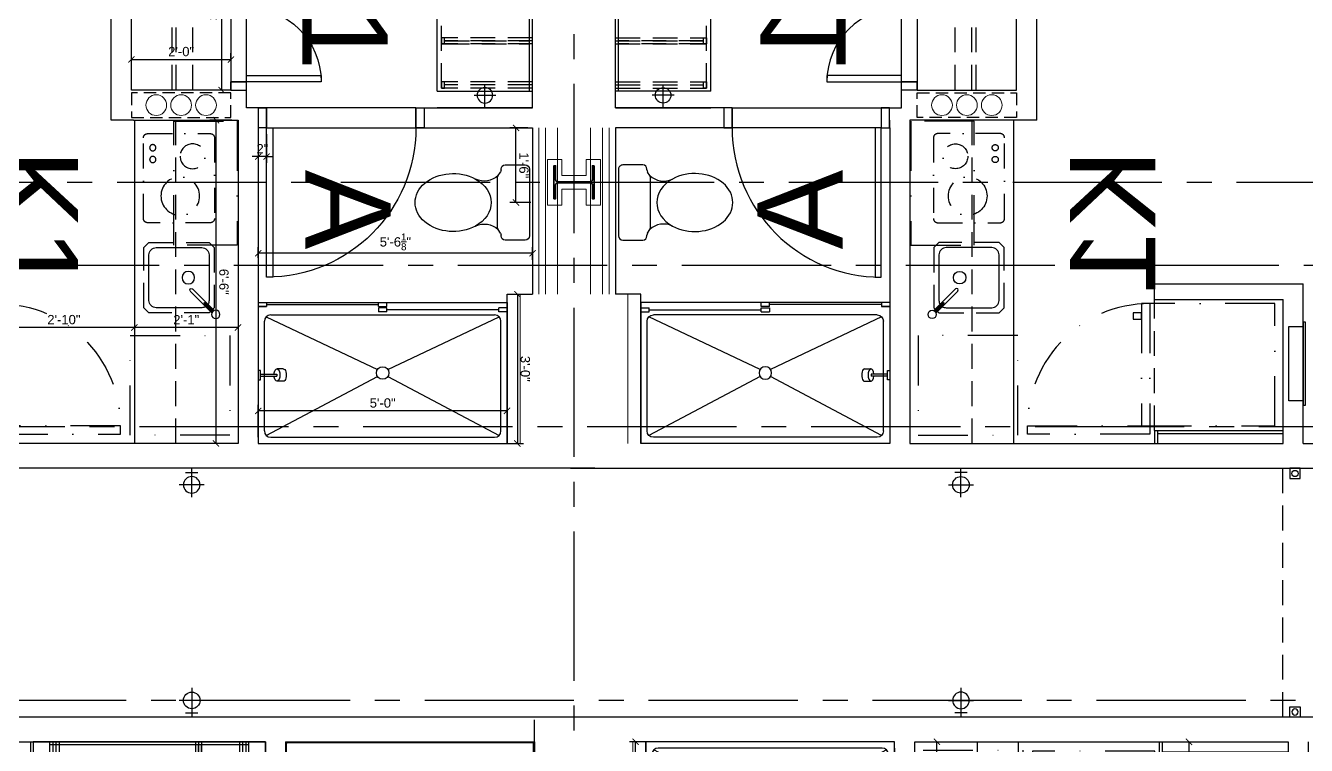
# Model space of a CAD drawing. Header units: inches. Extents: x 12000 to 16048, y 0 to 3185.
# Drawn here: x 12987.8 to 13296.6, y 1106.4 to 1280.1 of the extents above; entities that cross this region are included whole.
import ezdxf

# ---------------------------------------------------------------- set-up
doc = ezdxf.new("R2010")
doc.units = ezdxf.units.IN
doc.header["$LTSCALE"] = 48
doc.header["$MEASUREMENT"] = 0
for name, pattern in [('CENTER2', [1.125, 0.75, -0.125, 0.125, -0.125]), ('DASHDOT2', [0.5, 0.25, -0.125, 0, -0.125]), ('HIDDEN', [0.375, 0.25, -0.125]), ('HIDDEN2', [0.1875, 0.125, -0.0625]), ('PHANTOM2', [1.25, 0.625, -0.125, 0.125, -0.125, 0.125, -0.125])]:
    doc.linetypes.add(name, pattern=pattern)
for name, color, linetype in [('_0_Objects', 8, 'Continuous'), ('A-Door', 8, 'Continuous'), ('A-Door-Head', 8, 'Continuous'), ('A-Eqpm', 8, 'Continuous'), ('A-Eqpm-NIC', 8, 'DASHDOT2'), ('A-Flor-ADA', 8, 'PHANTOM2'), ('A-Flor-Case', 8, 'Continuous'), ('A-Flor-Case-Hidden', 8, 'HIDDEN2'), ('A-Flor-Outline', 8, 'Continuous'), ('A-Flor-Ovhd', 8, 'HIDDEN2'), ('A-Flor-Pfix', 8, 'Continuous'), ('A-Flor-Soffit', 8, 'HIDDEN2'), ('A-Flor-Spcl', 8, 'Continuous'), ('A-Flor-Wall Mtd Fixture', 8, 'Continuous'), ('A-Grid(3-32)', 8, 'CENTER2'), ('A-HVAC', 8, 'HIDDEN2'), ('A-Wall-Full', 8, 'Continuous')]:
    doc.layers.add(name, color=color, linetype=linetype)
for name, color, linetype, lineweight in [('A-Detl-Hatch', 8, 'Continuous', 18), ('S-Detl-Hatch', 8, 'Continuous', 18), ('S-Detl-Wide', 8, 'Continuous', 35)]:
    doc.layers.add(name, color=color, linetype=linetype, lineweight=lineweight)
doc.layers.add('G-Anno-Nplt', color=8, linetype='Continuous', lineweight=18, plot=False)
doc.layers.add('G-Anno-View', color=8, linetype='Continuous', lineweight=18, plot=False)
doc.styles.add('G1DIM', font='arial.ttf')
doc.dimstyles.new('Aec-Arch-I-96', dxfattribs={"dimscale": 96, "dimtxt": 0.09375, "dimasz": 0.0625, "dimexe": 0.0625, "dimexo": 0.0625, "dimgap": 0.03125, "dimtad": 1, "dimdec": 3, "dimzin": 3, "dimdsep": 46, "dimlunit": 4, "dimtxsty": 'G1DIM', "dimblk": 'ARCHTICK', "dimcen": 0.09375, "dimclrd": 256, "dimclre": 256, "dimclrt": 256, "dimazin": 2, "dimtfac": 0.75, "dimtdec": 3, "dimtix": 1, "dimtmove": 2, "dimatfit": 2, "dimldrblk": 'OPEN90', "dimfxl": 0.0625, "dimtolj": 1, "dimtzin": 0, "dimarcsym": 0})

# ---------------------------------------------------------------- blocks, each defined once
blk = doc.blocks.new('*U9')
at = {"layer": 'A-Detl-Hatch'}
h = blk.add_hatch(dxfattribs=at)
h.set_pattern_fill('ANSI32', color=256, scale=6, style=0)
h.set_pattern_definition([(45, (0, -4.865), (-1.591, 1.591), []), (45, (1.0607, -4.865), (-1.591, 1.591), [])])
edge = h.paths.add_edge_path()
edge.add_line((3.98, -9.73), (3.98, -9.295))
edge.add_line((3.98, -9.295), (0.645, -9.295))
edge.add_arc((0.645, -8.795), 0.5, 180, 270, ccw=False)
edge.add_line((0.145, -8.795), (0.145, -0.935))
edge.add_arc((0.645, -0.935), 0.5, 90, 180, ccw=False)
edge.add_line((0.645, -0.435), (3.98, -0.435))
edge.add_line((3.98, -0.435), (3.98, 0))
edge.add_line((3.98, 0), (-3.98, 0))
edge.add_line((-3.98, 0), (-3.98, -0.435))
edge.add_line((-3.98, -0.435), (-0.645, -0.435))
edge.add_arc((-0.645, -0.935), 0.5, 0, 90, ccw=False)
edge.add_line((-0.145, -0.935), (-0.145, -8.795))
edge.add_arc((-0.645, -8.795), 0.5, -90, 0, ccw=False)
edge.add_line((-0.645, -9.295), (-3.98, -9.295))
edge.add_line((-3.98, -9.295), (-3.98, -9.73))
edge.add_line((-3.98, -9.73), (3.98, -9.73))
at = {"linetype": 'ByBlock'}
blk.add_lwpolyline([(3.98, -9.73), (3.98, -9.295), (0.645, -9.295, -0.4142136), (0.145, -8.795), (0.145, -0.935, -0.4142136), (0.645, -0.435), (3.98, -0.435), (3.98, 0), (-3.98, 0), (-3.98, -0.435), (-0.645, -0.435, -0.4142136), (-0.145, -0.935), (-0.145, -8.795, -0.4142136), (-0.645, -9.295), (-3.98, -9.295), (-3.98, -9.73)], format="xyb", close=True, dxfattribs=at)
blk = doc.blocks.new('W10X33')
at = {"layer": 'S-Detl-Hatch'}
blk.add_lwpolyline([(13773.28, -7309.78), (13773.28, -7306.34), (13769.45, -7306.34), (13769.45, -7300.48), (13773.28, -7300.48), (13773.28, -7297.05), (13762.32, -7297.05), (13762.32, -7300.48), (13766.16, -7300.48), (13766.16, -7306.34), (13762.32, -7306.34), (13762.32, -7309.78)], close=True, dxfattribs=at)
at = {"layer": 'S-Detl-Wide'}
blk.add_blockref('*U9', (13767.8, -7298.55), dxfattribs=at)
blk = doc.blocks.new('2ND FLOOR - STRUCTURAL GRID')
at = {"layer": 'A-Grid(3-32)'}
for p, q in [((9104.5, -7426.01), (9104.5, -9409.77)), ((8130.3, -8799.75), (11886.7, -8799.75)), ((8104.5, -8819.75), (11912.5, -8819.75)), ((11897.69, -8858.75), (8119.31, -8858.75)), ((11912.5, -8924.75), (8104.5, -8924.75))]:
    blk.add_line(p, q, dxfattribs=at)
at = {"rotation": 90}
blk.add_blockref('W10X33', (1801.09, -22567.55), dxfattribs=at)
blk = doc.blocks.new('shower head')
for p, q in [((0.5, 0.25), (4.48, 0.25)), ((6.04, 1.5), (4.5, 1.5)), ((0.5, -0.25), (4.48, -0.25)), ((6.02, -1.5), (4.49, -1.5))]:
    blk.add_line(p, q)
blk.add_lwpolyline([(0, -1.12), (0.5, -1.12), (0.5, 1.12), (0, 1.12)], close=True)
at = {"extrusion": (0, 0, -1)}
for centre, start_param, end_param in [((4.5, 0), 4.878708, 10.826996), ((6.02, 0), 6.265998, 9.430839)]:
    blk.add_ellipse(centre, major_axis=(0, 1.5), ratio=0.483735, start_param=start_param, end_param=end_param, dxfattribs=at)
blk.add_open_spline([(4.48, 0.25), (4.49, 0.2), (4.49, 0.16), (4.49, 0.11), (4.5, 0.04), (4.5, -0.04), (4.49, -0.11), (4.49, -0.16), (4.49, -0.21), (4.48, -0.25)], degree=3, knots=[7.6339989, 7.6339989, 7.6339989, 7.6339989, 7.7552894, 7.7552894, 7.7552894, 7.9540134, 7.9540134, 7.9540134, 8.074038, 8.074038, 8.074038, 8.074038])
blk = doc.blocks.new('shower curtain rod')
for p, q in [((-59.75, 0), (-60, 0)), ((-59.75, -2.5), (-59.75, 0)), ((-0.25, 0), (0, 0)), ((-0.25, -2.5), (-0.25, 0)), ((-59.75, -2.5), (-60, -2.5)), ((-59.75, -0.75), (-58.86, -0.75)), ((-59.75, -1.75), (-59, -1.75)), ((-0.25, -0.75), (-1.14, -0.75)), ((-0.25, -1.75), (-1, -1.75)), ((-0.25, -2.5), (0, -2.5))]:
    blk.add_line(p, q)
for centre, radius, start, end in [((-30, 101.37), 107.12, 254.2934, 285.7066), ((-30, 101.34), 106.09, 254.2167, 285.7833)]:
    blk.add_arc(centre, radius, start, end)
blk = doc.blocks.new('ADA Tub')
for p, q in [((0.12, -32.25), (0.12, -0.31)), ((59.44, -0.12), (0.31, -0.12)), ((59.63, -32.25), (59.63, -0.31)), ((2.25, -16.5), (2.25, -20)), ((-0.07, -33.87), (59.81, -33.87)), ((0.19, -33.86), (0.19, -32.36)), ((59.56, -33.86), (59.56, -32.36))]:
    blk.add_line(p, q)
blk.add_circle((7.62, -18.25), 1.09)
for centre, radius, start, end in [((0.31, -0.31), 0.188, 90, 180), ((59.44, -0.31), 0.188, 0, 90), ((14.37, -18.25), 12.25, 90, 171.7868), ((30, -982.48), 976.6, 89.08325, 90.91675), ((45.62, -18.25), 12.25, 270, 90), ((14.5, -18.25), 10.59, 90, 180), ((29.77, -940.73), 933.2, 89.06218, 90.93782), ((45.05, -12.16), 4.5, 8.0478, 90), ((1.97, -18.25), 48, 351.9522, 8.0478), ((14.5, -18.25), 10.59, 180, 270), ((14.37, -18.25), 12.25, 188.2132, 270), ((45.05, -24.34), 4.5, 270, 351.9522), ((30, 945.98), 976.6, 269.08325, 270.91675), ((29.77, 904.23), 933.2, 269.06218, 270.93782), ((0.25, -32.25), 0.13, 180, 241.143), ((0.25, -33.69), 0.13, 246.6399, 270), ((29.87, 1136.13), 1170.38, 268.54955, 271.45045), ((59.5, -32.25), 0.13, 298.857, 0), ((59.81, -33.81), 0.06, 270, 0)]:
    blk.add_arc(centre, radius, start, end)
at = {"layer": 'A-Flor-Pfix'}
blk.add_blockref('shower head', (-0.13, -18.25), dxfattribs=at)
at = {"layer": 'A-Flor-Spcl'}
blk.add_blockref('shower curtain rod', (59.87, -28.62), dxfattribs=at)
blk = doc.blocks.new('Toiliet American Std Cadet Pro')
for p, q in [((0, 8.06), (0, -8.06)), ((5.84, 9.06), (1, 9.06)), ((6.84, 7.9), (6.84, 8.06)), ((7.53, 6.52), (7, 7.36)), ((7.69, -5.98), (7.69, 5.98)), ((1, -9.06), (5.84, -9.06)), ((6.84, -8.06), (6.84, -7.9)), ((7, -7.36), (7.53, -6.52))]:
    blk.add_line(p, q)
for centre, radius, start, end in [((1, 8.06), 1, 90, 180), ((5.84, 8.06), 1, 0, 90), ((7.84, 7.9), 1, 180, 212.4157), ((6.69, 5.98), 1, 0, 32.4157), ((10.89, 10.1), 4.91, 226.8784, 295.5831), ((10.89, -10.1), 4.91, 64.417, 133.1217), ((6.69, -5.98), 1, 327.5844, 0), ((1, -8.06), 1, 180, 270), ((5.84, -8.06), 1, 270, 0), ((7.84, -7.9), 1, 147.5844, 180)]:
    blk.add_arc(centre, radius, start, end)
for start_param, end_param in [(4.086017, 8.480354), (2.197169, 4.086017)]:
    blk.add_ellipse((18.39, 0), major_axis=(9.17, 0), ratio=0.762999, start_param=start_param, end_param=end_param)
blk = doc.blocks.new('36in door')
blk.add_lwpolyline([(-1.5, -36), (0, -36), (0, 0), (-1.5, 0)], close=True)
blk.add_arc((0, 0), 36, 180, 270)
blk = doc.blocks.new('34in door offset')
blk.add_lwpolyline([(5489.3, 909.53), (5523.3, 909.53), (5523.3, 911.03), (5489.3, 911.03)], close=True)
blk.add_lwpolyline([(5523.3, 911.03), (5523.3, 909.53), (5524.8, 909.53)])
blk.add_arc((5525.86, 912.09), 36.58, 181.6617, 268.3383)
blk = doc.blocks.new('wall sconce')
for p, q in [((-1, 0), (4.625, 0)), ((2, -2.625), (2, 2.625))]:
    blk.add_line(p, q)
blk.add_circle((2, 0), 1.875)
blk = doc.blocks.new('sink1915rear')
for p, q in [((-6, -4.54), (-3.61, -6.94)), ((-5.78, -4.41), (-3.96, -6.23)), ((-5.6, -4.24), (-3.78, -6.05)), ((-5.47, -4.01), (-3.08, -6.41)), ((-3.96, -6.23), (-3.78, -6.05)), ((-3.61, -6.94), (-3.08, -6.41))]:
    blk.add_line(p, q)
blk.add_circle((-6.35, -3.67), 0.938)
for points, knots in [([(-5.07, -5.48), (-5.16, -5.54), (-5.5, -5.8), (-6.03, -6.29), (-6.6, -6.99), (-7.03, -7.71), (-7.32, -8.45), (-7.5, -9.2), (-7.56, -9.95), (-7.5, -10.7), (-7.32, -11.45), (-7.03, -12.19), (-6.6, -12.91), (-6.03, -13.61), (-5.33, -14.26), (-4.48, -14.84), (-3.5, -15.33), (-2.41, -15.7), (-1.23, -15.95), (-0.41, -15.98), (0, -15.99)], [5.387657, 5.387657, 5.387657, 5.387657, 5.72094, 6.671915, 7.55893, 8.391939, 9.182354, 9.943851, 10.690053, 11.436458, 12.198524, 12.989815, 13.823917, 14.712127, 15.664288, 16.687236, 17.780855, 18.938437, 20.147416, 21.38303, 21.38303, 21.38303, 21.38303]), ([(0, -3.91), (-0.41, -3.93), (-1.23, -3.96), (-2.41, -4.2), (-3.48, -4.57), (-4.13, -4.89), (-4.43, -5.06)], [0, 0, 0, 0, 1.238365, 2.448444, 3.606048, 4.621257, 4.621257, 4.621257, 4.621257])]:
    blk.add_open_spline(points, degree=3, knots=knots)
for points in [[(0, -3.91), (1.24, -3.99), (2.42, -4.23), (3.52, -4.61), (4.49, -5.1), (5.33, -5.68), (6.03, -6.32), (6.59, -7.01), (7.01, -7.73), (7.31, -8.46), (7.48, -9.21), (7.54, -9.95), (7.48, -10.69), (7.31, -11.44), (7.01, -12.17), (6.59, -12.89), (6.03, -13.58), (5.33, -14.22), (4.49, -14.81), (3.51, -15.3), (2.42, -15.67), (1.23, -15.91), (0, -15.99)], [(0, -9.7), (-0.48, -9.61), (-0.88, -9.34), (-1.15, -8.93), (-1.25, -8.45), (-1.15, -7.97), (-0.88, -7.57), (-0.48, -7.3), (0, -7.2)], [(0, -7.58), (-0.33, -7.64), (-0.62, -7.83), (-0.81, -8.12), (-0.87, -8.45), (-0.81, -8.79), (-0.62, -9.07), (-0.33, -9.26), (0, -9.33)], [(0, -9.7), (0.48, -9.61), (0.88, -9.34), (1.15, -8.93), (1.25, -8.45), (1.15, -7.97), (0.88, -7.57), (0.48, -7.3), (0, -7.2)], [(0, -7.58), (0.33, -7.64), (0.62, -7.83), (0.81, -8.12), (0.88, -8.45), (0.81, -8.79), (0.62, -9.07), (0.33, -9.26), (0, -9.33)]]:
    blk.add_spline(points, degree=3)
at = {"layer": 'A-Flor-Case-Hidden', "linetype": 'HIDDEN2', "ltscale": 0.25, "extrusion": (0, 0, -1)}
blk.add_ellipse((0, -10.01), major_axis=(-8.56, 0), ratio=0.824818, dxfattribs=at)
blk = doc.blocks.new('41in Std Vanity')
at = {"layer": 'A-Flor-Case'}
for p, q in [((23, 52), (0, 52)), ((0.75, 4), (0.75, 52)), ((23, 4), (23, 52)), ((23, 4), (0, 4))]:
    blk.add_line(p, q, dxfattribs=at)
at = {"layer": 'A-Flor-Case-Hidden'}
for p, q in [((0, 51.25), (22, 51.25)), ((0, 50.5), (21.25, 50.5)), ((0, 49.75), (21.25, 49.75)), ((22, 4.75), (22, 51.125)), ((0, 16.875), (21.25, 16.875)), ((0, 16.125), (21.25, 16.125)), ((21.25, 16.125), (0.75, 16.125)), ((0, 15.375), (22, 15.375)), ((21.25, 15.375), (0.75, 15.375)), ((0, 6.25), (21.25, 6.25)), ((0, 5.5), (21.25, 5.5)), ((0, 4.75), (22, 4.75))]:
    blk.add_line(p, q, dxfattribs=at)
for points in [[(21.25, 49.75), (22, 49.75), (22, 51.25), (21.25, 51.25)], [(21.25, 16.875), (22, 16.875), (22, 15.375), (21.25, 15.375)], [(21.25, 6.25), (22, 6.25), (22, 4.75), (21.25, 4.75)]]:
    blk.add_lwpolyline(points, close=True, dxfattribs=at)
at = {"layer": 'A-Wall-Full'}
for p, q in [((0, 0), (0, 56)), ((0, 56), (23, 56)), ((23, 0), (0, 0))]:
    blk.add_line(p, q, dxfattribs=at)
at = {"layer": 'A-Flor-Pfix', "rotation": 90}
blk.add_blockref('sink1915rear', (2.736, 33.312), dxfattribs=at)
at = {"layer": 'A-Flor-Wall Mtd Fixture', "xscale": -1, "rotation": 90}
blk.add_blockref('wall sconce', (11.5, 55), dxfattribs=at)
at = {"layer": 'A-Flor-Wall Mtd Fixture', "rotation": 90}
blk.add_blockref('wall sconce', (11.5, 1), dxfattribs=at)
blk = doc.blocks.new('Single 12x6 HVAC Shaft')
at = {"layer": 'A-Flor-Outline'}
blk.add_lwpolyline([(3.75, 17.75), (11.75, 17.75), (11.75, 3.75), (3.75, 3.75)], close=True, dxfattribs=at)
at = {"layer": 'A-HVAC'}
for p, q in [((4.75, 16.75), (10.75, 4.75)), ((4.75, 4.75), (10.75, 16.75))]:
    blk.add_line(p, q, dxfattribs=at)
blk.add_lwpolyline([(4.75, 16.75), (10.75, 16.75), (10.75, 4.75), (4.75, 4.75)], close=True, dxfattribs=at)
at = {"layer": 'A-Wall-Full'}
for points in [[(0, 21.5), (15.5, 21.5), (15.5, 0), (0, 0)], [(2.75, 18.75), (12.75, 18.75), (12.75, 2.75), (2.75, 2.75)]]:
    blk.add_lwpolyline(points, close=True, dxfattribs=at)
blk = doc.blocks.new('ADA 2BED BATH')
blk.add_line((136.99, -58.99), (136.99, -79.62))
at = {"layer": 'A-Door'}
for points in [[(19.26, -98.88), (17.26, -98.88), (17.26, -94), (19.26, -94)], [(57.26, -98.88), (55.26, -98.88), (55.26, -94), (57.26, -94)], [(115.05, -100.87), (118.8, -100.87), (118.8, -102.87), (115.05, -102.87)], [(115.05, -136.87), (118.8, -136.87), (118.8, -138.87), (115.05, -138.87)]]:
    blk.add_lwpolyline(points, close=True, dxfattribs=at)
at = {"layer": 'A-Door-Head'}
blk.add_lwpolyline([(19.26, -98.88), (55.26, -98.88), (55.26, -94), (19.26, -94)], close=True, dxfattribs=at)
at = {"layer": 'A-Flor-ADA', "linetype": 'HIDDEN2'}
for points in [[(23.77, -9.64), (23.77, -57.64), (53.77, -57.64), (53.77, -9.64)], [(19.26, -94), (19.26, -34), (73.26, -34), (73.26, -94)], [(66.68, -34), (136.99, -34), (136.99, -94), (66.68, -94)], [(76.99, -36), (136.99, -36), (136.99, -66), (76.99, -66)], [(76.89, -135.21), (124.89, -135.21), (124.89, -105.21), (76.89, -105.21)]]:
    blk.add_lwpolyline(points, close=True, dxfattribs=at)
blk.add_circle((50.7, -63.21), 30, dxfattribs=at)
at = {"layer": 'A-Flor-Case'}
blk.add_line((125.8, -98.88), (125.8, -138.87), dxfattribs=at)
at = {"layer": 'A-Flor-Case-Hidden'}
for p, q in [((128.8, -98.88), (128.8, -138.87)), ((129.8, -98.88), (129.8, -138.87))]:
    blk.add_line(p, q, dxfattribs=at)
at = {"layer": 'A-Flor-Soffit'}
blk.add_line((115.05, -142.62), (2.75, -142.62), dxfattribs=at)
at = {"layer": 'A-Wall-Full'}
for p, q in [((16.12, 0), (16.12, -34)), ((72.12, 0), (72.12, -34)), ((72.12, 0), (72.12, -34)), ((77, 0), (77, -34)), ((77, 0), (136.99, 0)), ((136.99, 0), (136.99, -94)), ((11.26, -94), (11.26, -34)), ((11.26, -34), (16.12, -34)), ((72.12, -34), (77, -34)), ((19.26, -94), (11.26, -94)), ((19.26, -94), (19.26, -98.88)), ((69.75, -94), (53.26, -94)), ((55.26, -94), (55.26, -98.88)), ((136.99, -94), (69.75, -94)), ((19.26, -98.88), (2.75, -98.88)), ((115.05, -98.88), (53.26, -98.88)), ((115.05, -98.88), (115.05, -102.87)), ((118.8, -98.88), (118.8, -102.87)), ((142.8, -98.88), (118.8, -98.88)), ((142.8, -98.88), (142.8, -138.87)), ((118.8, -102.87), (115.05, -102.87)), ((115.05, -136.87), (115.05, -142.62)), ((118.8, -136.87), (115.05, -136.87)), ((118.8, -136.87), (118.8, -138.87)), ((142.8, -138.87), (118.8, -138.87)), ((140.3, -142.62), (115.05, -142.62))]:
    blk.add_line(p, q, dxfattribs=at)
blk.add_blockref('Single 12x6 HVAC Shaft', (0, -21.5))
at = {"xscale": -1, "rotation": 90}
blk.add_blockref('41in Std Vanity', (72.12, 0), dxfattribs=at)
at = {"layer": 'A-Door', "extrusion": (0, 0, -1), "xscale": -1, "zscale": -1, "rotation": 180}
blk.add_blockref('36in door', (-19.26, -94), dxfattribs=at)
at = {"layer": 'A-Door'}
blk.add_blockref('34in door offset', (-5409.62, -1012.4), dxfattribs=at)
at = {"layer": 'A-Flor-Pfix', "extrusion": (0, 0, -1), "xscale": -1, "zscale": -1}
blk.add_blockref('ADA Tub', (-77.12, -0.12), dxfattribs=at)
at = {"layer": 'A-Flor-Pfix', "rotation": 180.0001459485158}
blk.add_blockref('Toiliet American Std Cadet Pro', (136.24, -76), dxfattribs=at)
blk = doc.blocks.new('ADA 2 Bedroom Suite')
at = {"layer": 'A-Wall-Full'}
for p, q in [((54, 280.62), (496.42, 280.62)), ((482.44, 180.63), (482.44, 279.9)), ((244.53, 274.62), (417.57, 274.62))]:
    blk.add_line(p, q, dxfattribs=at)
blk.add_blockref('ADA 2BED BATH', (345.45, 274.62))
blk = doc.blocks.new('_ArchTick')
at = {"linetype": 'ByBlock', "const_width": 0.15}
blk.add_lwpolyline([(-0.5, -0.5), (0.5, 0.5)], dxfattribs=at)
blk = doc.blocks.new('*D109')
at = {"layer": 'Defpoints', "transparency": 16777216}
for p in [(-78, -4.88), (0, -4.88), (0, -10.2)]:
    blk.add_point(p, dxfattribs=at)
at = {"layer": 'G-Anno-Nplt', "lineweight": -2, "transparency": 16777216}
for p, q in [((-78, -6.38), (-78, -11.7)), ((0, -6.38), (0, -11.7)), ((-78, -10.2), (0, -10.2))]:
    blk.add_line(p, q, dxfattribs=at)
at = {"layer": 'G-Anno-Nplt', "lineweight": -2, "transparency": 16777216, "xscale": 1.5, "yscale": 1.5, "zscale": 1.5, "rotation": 180}
blk.add_blockref('_ArchTick', (-78, -10.2), dxfattribs=at)
at = {"layer": 'G-Anno-Nplt', "lineweight": -2, "transparency": 16777216, "xscale": 1.5, "yscale": 1.5, "zscale": 1.5}
blk.add_blockref('_ArchTick', (0, -10.2), dxfattribs=at)
at = {"layer": 'G-Anno-Nplt', "transparency": 16777216, "insert": (-39, -8.3), "char_height": 2.25, "attachment_point": 5, "style": 'G1DIM'}
blk.add_mtext('\\A1;6\'-6"', dxfattribs=at)
blk = doc.blocks.new('_Open90')
at = {"linetype": 'ByBlock', "lineweight": -2}
for p, q in [((0, 0), (-1, 0)), ((-0.5, 0.5), (0, 0)), ((0, 0), (-0.5, -0.5))]:
    blk.add_line(p, q, dxfattribs=at)
blk = doc.blocks.new('*D110')
at = {"layer": 'Defpoints', "transparency": 16777216}
for p in [(-32.79, -4.88), (-32.79, -29.88), (-27.96, -29.88)]:
    blk.add_point(p, dxfattribs=at)
at = {"layer": 'G-Anno-Nplt', "lineweight": -2, "transparency": 16777216}
for p, q in [((-31.29, -4.88), (-26.46, -4.88)), ((-27.96, -4.88), (-27.96, -29.88)), ((-31.29, -29.88), (-26.46, -29.88))]:
    blk.add_line(p, q, dxfattribs=at)
at = {"layer": 'G-Anno-Nplt', "lineweight": -2, "transparency": 16777216, "xscale": 1.5, "yscale": 1.5, "zscale": 1.5}
for p, rotation in [((-27.96, -4.88), 90), ((-27.96, -29.88), 270)]:
    blk.add_blockref('_ArchTick', p, dxfattribs=dict(at, rotation=rotation))
at = {"layer": 'G-Anno-Nplt', "transparency": 16777216, "insert": (-29.84, -17.38), "char_height": 2.25, "attachment_point": 5, "rotation": 90, "style": 'G1DIM'}
blk.add_mtext('\\A1;2\'-1"', dxfattribs=at)
blk = doc.blocks.new('*D111')
at = {"layer": 'Defpoints', "transparency": 16777216}
for p in [(-32.32, -29.88), (-32.32, -63.88), (-27.96, -63.88)]:
    blk.add_point(p, dxfattribs=at)
at = {"layer": 'G-Anno-Nplt', "lineweight": -2, "transparency": 16777216}
for p, q in [((-30.82, -29.88), (-26.46, -29.88)), ((-27.96, -29.88), (-27.96, -63.88)), ((-30.82, -63.88), (-26.46, -63.88))]:
    blk.add_line(p, q, dxfattribs=at)
at = {"layer": 'G-Anno-Nplt', "lineweight": -2, "transparency": 16777216, "xscale": 1.5, "yscale": 1.5, "zscale": 1.5}
for p, rotation in [((-27.96, -29.88), 90), ((-27.96, -63.88), 270)]:
    blk.add_blockref('_ArchTick', p, dxfattribs=dict(at, rotation=rotation))
at = {"layer": 'G-Anno-Nplt', "transparency": 16777216, "insert": (-29.86, -46.88), "char_height": 2.25, "attachment_point": 5, "rotation": 90, "style": 'G1DIM'}
blk.add_mtext('\\A1;2\'-10"', dxfattribs=at)
blk = doc.blocks.new('*D112')
at = {"layer": 'Defpoints', "transparency": 16777216}
for p in [(-32.25, -63.88), (-32.25, -94.88), (-27.96, -94.88)]:
    blk.add_point(p, dxfattribs=at)
at = {"layer": 'G-Anno-Nplt', "lineweight": -2, "transparency": 16777216}
for p, q in [((-30.75, -63.88), (-26.46, -63.88)), ((-27.96, -63.88), (-27.96, -94.88)), ((-30.75, -94.88), (-26.46, -94.88))]:
    blk.add_line(p, q, dxfattribs=at)
at = {"layer": 'G-Anno-Nplt', "lineweight": -2, "transparency": 16777216, "xscale": 1.5, "yscale": 1.5, "zscale": 1.5}
for p, rotation in [((-27.96, -63.88), 90), ((-27.96, -94.88), 270)]:
    blk.add_blockref('_ArchTick', p, dxfattribs=dict(at, rotation=rotation))
at = {"layer": 'G-Anno-Nplt', "transparency": 16777216, "insert": (-29.84, -79.38), "char_height": 2.25, "attachment_point": 5, "rotation": 90, "style": 'G1DIM'}
blk.add_mtext('\\A1;2\'-7"', dxfattribs=at)
blk = doc.blocks.new('*D113')
at = {"layer": 'Defpoints', "transparency": 16777216}
for p in [(-34.75, -69.46), (0, -69.46), (0, -70.99)]:
    blk.add_point(p, dxfattribs=at)
at = {"layer": 'G-Anno-Nplt', "lineweight": -2, "transparency": 16777216}
for p, q in [((-34.75, -70.96), (-34.75, -72.49)), ((-34.75, -70.99), (0, -70.99)), ((0, -70.96), (0, -72.49))]:
    blk.add_line(p, q, dxfattribs=at)
at = {"layer": 'G-Anno-Nplt', "lineweight": -2, "transparency": 16777216, "xscale": 1.5, "yscale": 1.5, "zscale": 1.5, "rotation": 180}
blk.add_blockref('_ArchTick', (-34.75, -70.99), dxfattribs=at)
at = {"layer": 'G-Anno-Nplt', "lineweight": -2, "transparency": 16777216, "xscale": 1.5, "yscale": 1.5, "zscale": 1.5}
blk.add_blockref('_ArchTick', (0, -70.99), dxfattribs=at)
at = {"layer": 'G-Anno-Nplt', "transparency": 16777216, "insert": (-17.37, -68.23), "char_height": 2.25, "attachment_point": 5, "style": 'G1DIM'}
blk.add_mtext('\\A1;2\'-10{\\H0.750000x;\\S3/4;}"', dxfattribs=at)
blk = doc.blocks.new('refrigerator')
blk.add_line((-30.125, 0), (-30.125, -29.5))
for points in [[(-32.125, -29.5), (0, -29.5), (0, 0), (-32.125, 0)], [(-34.125, -3.75), (-32.125, -3.75), (-32.125, -2.25), (-34.125, -2.25)], [(-59.625, -31.5), (-59.625, -29.5), (-30.125, -29.5), (-30.125, -31.5)]]:
    blk.add_lwpolyline(points, close=True)
blk.add_arc((-30.125, -29.5), 29.5, 90, 183.88744)
blk = doc.blocks.new('kitchen faucet')
for p, q in [((0.93, 0.38), (8.38, 0.38)), ((1, 0.12), (4, 0.12)), ((4, -0.12), (4, 0.12)), ((0.93, -0.38), (8.38, -0.38)), ((1, -0.12), (4, -0.12))]:
    blk.add_line(p, q)
blk.add_circle((0, 0), 1)
blk.add_arc((8.38, 0), 0.375, 270, 90)
blk = doc.blocks.new('kitchen sink')
blk.add_lwpolyline([(-14.94, -6.97, 0.143329), (-14, -7.25), (-3, -7.25, 0.414214), (-1.25, -5.5), (-1.25, 5.5, 0.414214), (-3, 7.25), (-14, 7.25, 0.414214), (-15.75, 5.5), (-15.75, -5.5, 0.143329), (-15.47, -6.44, 0.143329)], format="xyb")
blk.add_circle((-10.75, 0), 1.5)
at = {"layer": 'A-Flor-Case-Hidden'}
for p, q in [((-15.75, 8.5), (-17, 7.25)), ((-1.25, 8.5), (0, 7.25)), ((-16.64, -7.61), (-17, -7.25)), ((-15.75, -8.5), (-16.11, -8.14)), ((-1.25, -8.5), (0, -7.25))]:
    blk.add_line(p, q, dxfattribs=at)
for points in [[(-17, 7.25), (-17, -7.25)], [(-1.25, 8.5), (-15.75, 8.5)], [(0, -7.25), (0, 7.25)], [(-15.75, -8.5), (-1.25, -8.5)]]:
    blk.add_lwpolyline(points, dxfattribs=at)
at = {"rotation": 45.00000000000001}
blk.add_blockref('kitchen faucet', (-17.38, -8.88), dxfattribs=at)
blk = doc.blocks.new('cooktop')
at = {"ltscale": 0.5}
blk.add_lwpolyline([(-7.56, -21.5), (7.56, -21.5, 0.414214), (8.56, -20.5), (8.56, -1, 0.414214), (7.56, 0), (-7.56, 0, 0.414214), (-8.56, -1), (-8.56, -20.5, 0.414214)], format="xyb", close=True, dxfattribs=at)
for centre, radius in [((-3.27, -5.47), 3), ((6.32, -3.4), 0.75), ((6.32, -6.24), 0.75), ((-0.31, -15.05), 4.66)]:
    blk.add_circle(centre, radius, dxfattribs=at)
blk = doc.blocks.new('shower door')
at = {"layer": 'A-Flor-Case'}
for p, q in [((-31, -1), (-31, 0)), ((-29, 0), (-31, 0)), ((-29, -1), (-29, 0)), ((0, 0), (-2, 0)), ((-2, 0), (-2, -1)), ((-59.99, -1.26), (-57.99, -1.26)), ((-59.99, -2.26), (-57.99, -2.26)), ((-57.99, -2.26), (-57.99, -1.26)), ((-57.99, -1.76), (-31, -1.76)), ((-29, -1), (-31, -1)), ((-31, -1.26), (-29, -1.26)), ((-31, -2.26), (-31, -1.26)), ((-31, -2.26), (-29, -2.26)), ((-2, -0.5), (-29, -0.5)), ((-29, -1.26), (-29, -2.26)), ((0, -1), (-2, -1)), ((-2, -1), (0, -1))]:
    blk.add_line(p, q, dxfattribs=at)
blk = doc.blocks.new('30x34 shower')
at = {"layer": 'A-Flor-Pfix'}
for p, q in [((0, -34), (0, 0)), ((60, 0), (0, 0)), ((60, -34), (60, 0)), ((1.5, -3), (1.5, -29.5)), ((28.75, -16.18), (1.94, -1.94)), ((57, -1.5), (3, -1.5)), ((58.06, -1.94), (31.25, -16.18)), ((58.5, -3), (58.5, -29.5)), ((28.75, -17.82), (1.94, -30.56)), ((58.06, -30.56), (31.25, -17.82)), ((57, -31), (3, -31)), ((60, -34), (0, -34))]:
    blk.add_line(p, q, dxfattribs=at)
blk.add_circle((30, -17), 1.5, dxfattribs=at)
for centre, start, end in [((3, -3), 90, 180), ((57, -3), 0, 90), ((3, -29.5), 180, 270), ((57, -29.5), 270, 0)]:
    blk.add_arc(centre, 1.5, start, end, dxfattribs=at)
at = {"xscale": -1, "rotation": 179.9999999999999}
blk.add_blockref('shower door', (60, -34), dxfattribs=at)
at = {"layer": 'A-Flor-Pfix', "rotation": 180.0000000001253}
blk.add_blockref('shower head', (60, -16.5), dxfattribs=at)
blk = doc.blocks.new('*D98')
at = {"layer": 'Defpoints', "transparency": 16777216}
for p in [(-42.8, 6.14), (-45.88, -60), (-43.26, -60)]:
    blk.add_point(p, dxfattribs=at)
at = {"layer": 'G-Anno-Nplt', "lineweight": -2, "transparency": 16777216}
for p, q in [((-44.3, 6.14), (-47.38, 6.14)), ((-45.88, 6.14), (-45.88, -60)), ((-44.76, -60), (-47.38, -60))]:
    blk.add_line(p, q, dxfattribs=at)
at = {"layer": 'G-Anno-Nplt', "lineweight": -2, "transparency": 16777216, "xscale": 1.5, "yscale": 1.5, "zscale": 1.5}
for p, rotation in [((-45.88, 6.14), 90), ((-45.88, -60), 270)]:
    blk.add_blockref('_ArchTick', p, dxfattribs=dict(at, rotation=rotation))
at = {"layer": 'G-Anno-Nplt', "transparency": 16777216, "insert": (-48.63, -26.93), "char_height": 2.25, "attachment_point": 5, "rotation": 90, "style": 'G1DIM'}
blk.add_mtext('\\A1;5\'-6{\\H0.750000x;\\S1/8;}"', dxfattribs=at)
blk = doc.blocks.new('*D99')
at = {"layer": 'Defpoints', "transparency": 16777216}
for p in [(-36, 0), (0, 2.48), (0, -3.5)]:
    blk.add_point(p, dxfattribs=at)
at = {"layer": 'G-Anno-Nplt', "lineweight": -2, "transparency": 16777216}
for p, q in [((-36, 1.5), (-36, 3.98)), ((0, -2), (0, 3.98)), ((-36, 2.48), (0, 2.48))]:
    blk.add_line(p, q, dxfattribs=at)
at = {"layer": 'G-Anno-Nplt', "lineweight": -2, "transparency": 16777216, "xscale": 1.5, "yscale": 1.5, "zscale": 1.5, "rotation": 180}
blk.add_blockref('_ArchTick', (-36, 2.48), dxfattribs=at)
at = {"layer": 'G-Anno-Nplt', "lineweight": -2, "transparency": 16777216, "xscale": 1.5, "yscale": 1.5, "zscale": 1.5}
blk.add_blockref('_ArchTick', (0, 2.48), dxfattribs=at)
at = {"layer": 'G-Anno-Nplt', "transparency": 16777216, "insert": (-18, 4.38), "char_height": 2.25, "attachment_point": 5, "style": 'G1DIM'}
blk.add_mtext('\\A1;3\'-0"', dxfattribs=at)
blk = doc.blocks.new('*D130')
at = {"layer": 'Defpoints', "transparency": 16777216}
for p in [(-76.12, 6.5), (-58.12, 7.25), (-76.12, 2.15)]:
    blk.add_point(p, dxfattribs=at)
at = {"layer": 'G-Anno-Nplt', "lineweight": -2, "transparency": 16777216}
for p, q in [((-76.12, 5), (-76.12, 0.65)), ((-58.12, 5.75), (-58.12, 0.65)), ((-58.12, 2.15), (-76.12, 2.15))]:
    blk.add_line(p, q, dxfattribs=at)
at = {"layer": 'G-Anno-Nplt', "lineweight": -2, "transparency": 16777216, "xscale": 1.5, "yscale": 1.5, "zscale": 1.5, "rotation": 180}
blk.add_blockref('_ArchTick', (-76.12, 2.15), dxfattribs=at)
at = {"layer": 'G-Anno-Nplt', "lineweight": -2, "transparency": 16777216, "xscale": 1.5, "yscale": 1.5, "zscale": 1.5}
blk.add_blockref('_ArchTick', (-58.12, 2.15), dxfattribs=at)
at = {"layer": 'G-Anno-Nplt', "transparency": 16777216, "insert": (-67.12, 4.05), "char_height": 2.25, "attachment_point": 5, "style": 'G1DIM'}
blk.add_mtext('\\A1;1\'-6"', dxfattribs=at)
blk = doc.blocks.new('*D131')
at = {"layer": 'Defpoints', "transparency": 16777216}
for p in [(0, 0), (-7.85, -60), (0, -60)]:
    blk.add_point(p, dxfattribs=at)
at = {"layer": 'G-Anno-Nplt', "lineweight": -2, "transparency": 16777216}
for p, q in [((-1.5, 0), (-9.35, 0)), ((-7.85, 0), (-7.85, -60)), ((-1.5, -60), (-9.35, -60))]:
    blk.add_line(p, q, dxfattribs=at)
at = {"layer": 'G-Anno-Nplt', "lineweight": -2, "transparency": 16777216, "xscale": 1.5, "yscale": 1.5, "zscale": 1.5}
for p, rotation in [((-7.85, 0), 90), ((-7.85, -60), 270)]:
    blk.add_blockref('_ArchTick', p, dxfattribs=dict(at, rotation=rotation))
at = {"layer": 'G-Anno-Nplt', "transparency": 16777216, "insert": (-9.75, -30), "char_height": 2.25, "attachment_point": 5, "rotation": 90, "style": 'G1DIM'}
blk.add_mtext('\\A1;5\'-0"', dxfattribs=at)
blk = doc.blocks.new('*D132')
at = {"layer": 'Defpoints', "transparency": 16777216}
for p in [(-76.12, -58), (-76.12, -60), (-69.22, -60)]:
    blk.add_point(p, dxfattribs=at)
at = {"layer": 'G-Anno-Nplt', "lineweight": -2, "transparency": 16777216}
for p, q in [((-74.62, -58), (-67.72, -58)), ((-69.22, -58), (-69.22, -56.5)), ((-69.22, -58), (-69.22, -60)), ((-74.62, -60), (-67.72, -60)), ((-69.22, -60), (-69.22, -61.5))]:
    blk.add_line(p, q, dxfattribs=at)
at = {"layer": 'G-Anno-Nplt', "lineweight": -2, "transparency": 16777216, "xscale": 1.5, "yscale": 1.5, "zscale": 1.5}
for p, rotation in [((-69.22, -58), 270), ((-69.22, -60), 90)]:
    blk.add_blockref('_ArchTick', p, dxfattribs=dict(at, rotation=rotation))
at = {"layer": 'G-Anno-Nplt', "transparency": 16777216, "insert": (-71.1, -59), "char_height": 2.25, "attachment_point": 5, "rotation": 90, "style": 'G1DIM'}
blk.add_mtext('\\A1;2"', dxfattribs=at)
blk = doc.blocks.new('Plumbing Chase')
at = {"layer": 'A-Flor-Outline', "linetype": 'HIDDEN2', "ltscale": 0.5}
blk.add_lwpolyline([(0.625, 0), (6.625, 0), (6.625, 24), (0.625, 24)], close=True, dxfattribs=at)
at = {"layer": 'G-Anno-Nplt'}
for centre in [(3.625, 18), (3.625, 12), (3.625, 6)]:
    blk.add_circle(centre, 2.5, dxfattribs=at)
blk = doc.blocks.new('18in door')
blk.add_lwpolyline([(0, 0), (1.5, 0), (1.5, 18), (0, 18)], close=True)
blk.add_arc((0, 0), 18, 0, 90)
blk = doc.blocks.new('*D139')
at = {"layer": 'Defpoints', "transparency": 16777216}
for p in [(-44.25, -73.66), (-4.25, -73.66), (-4.25, -75.03)]:
    blk.add_point(p, dxfattribs=at)
at = {"layer": 'G-Anno-Nplt', "lineweight": -2, "transparency": 16777216}
for p, q in [((-44.25, -75.03), (-4.25, -75.03)), ((-44.25, -75.16), (-44.25, -76.53)), ((-4.25, -75.16), (-4.25, -76.53))]:
    blk.add_line(p, q, dxfattribs=at)
at = {"layer": 'G-Anno-Nplt', "lineweight": -2, "transparency": 16777216, "xscale": 1.5, "yscale": 1.5, "zscale": 1.5, "rotation": 180}
blk.add_blockref('_ArchTick', (-44.25, -75.03), dxfattribs=at)
at = {"layer": 'G-Anno-Nplt', "lineweight": -2, "transparency": 16777216, "xscale": 1.5, "yscale": 1.5, "zscale": 1.5}
blk.add_blockref('_ArchTick', (-4.25, -75.03), dxfattribs=at)
at = {"layer": 'G-Anno-Nplt', "transparency": 16777216, "insert": (-24.25, -76.93), "char_height": 2.25, "attachment_point": 5, "rotation": 180, "style": 'G1DIM'}
blk.add_mtext('\\A1;3\'-4"', dxfattribs=at)
blk = doc.blocks.new('*D140')
at = {"layer": 'Defpoints', "transparency": 16777216}
for p in [(-11.64, -72.75), (-10.4, -72.75), (-10.4, -96.75)]:
    blk.add_point(p, dxfattribs=at)
at = {"layer": 'G-Anno-Nplt', "lineweight": -2, "transparency": 16777216}
for p, q in [((-11.9, -72.75), (-13.14, -72.75)), ((-11.64, -96.75), (-11.64, -72.75)), ((-11.9, -96.75), (-13.14, -96.75))]:
    blk.add_line(p, q, dxfattribs=at)
at = {"layer": 'G-Anno-Nplt', "lineweight": -2, "transparency": 16777216, "xscale": 1.5, "yscale": 1.5, "zscale": 1.5}
for p, rotation in [((-11.64, -72.75), 90), ((-11.64, -96.75), 270)]:
    blk.add_blockref('_ArchTick', p, dxfattribs=dict(at, rotation=rotation))
at = {"layer": 'G-Anno-Nplt', "transparency": 16777216, "insert": (-13.54, -84.75), "char_height": 2.25, "attachment_point": 5, "rotation": 90, "style": 'G1DIM'}
blk.add_mtext('\\A1;2\'-0"', dxfattribs=at)
blk = doc.blocks.new('door sign light')
at = {"layer": 'A-Flor-Wall Mtd Fixture'}
blk.add_lwpolyline([(-1.25, -2.5), (1.25, -2.5), (1.25, 0), (-1.25, 0)], close=True, dxfattribs=at)
blk.add_circle((0, -1.25), 0.75, dxfattribs=at)
blk = doc.blocks.new('wall sconce typ')
for p, q in [((0, 7), (0, 0)), ((3, 4), (-3, 4)), ((-1.5, 1), (1.5, 1))]:
    blk.add_line(p, q)
blk.add_circle((0, 4), 2)
blk = doc.blocks.new('guest corridor ceiling layout')
at = {"layer": 'A-Flor-Soffit'}
blk.add_line((-2409.13, -1013), (-2409.13, -1073), dxfattribs=at)
at = {"layer": 'A-Flor-Soffit', "rotation": 180}
blk.add_blockref('door sign light', (-2406.13, -1015.5), dxfattribs=at)
at = {"layer": 'A-Flor-Soffit', "xscale": -1}
blk.add_blockref('door sign light', (-2406.13, -1070.55), dxfattribs=at)
at = {"layer": 'A-Flor-Wall Mtd Fixture', "xscale": -1, "rotation": 180}
blk.add_blockref('wall sconce typ', (-2672.19, -1013), dxfattribs=at)
at = {"layer": 'A-Flor-Wall Mtd Fixture', "rotation": 180}
blk.add_blockref('wall sconce typ', (-2486.68, -1013), dxfattribs=at)
at = {"layer": 'A-Flor-Wall Mtd Fixture'}
blk.add_blockref('wall sconce typ', (-2672.19, -1073), dxfattribs=at)
at = {"layer": 'A-Flor-Wall Mtd Fixture', "xscale": -1}
blk.add_blockref('wall sconce typ', (-2486.68, -1073), dxfattribs=at)
blk = doc.blocks.new('Studio Kitchen 1')
at = {"layer": 'A-Eqpm'}
for points in [[(-28.2486, -99.75), (-10.2486, -99.75), (-10.2486, -96.25), (-28.2486, -96.25)], [(-29.2486, -99.75), (-9.2486, -99.75), (-9.2486, -100.25), (-29.2486, -100.25)]]:
    blk.add_lwpolyline(points, close=True, dxfattribs=at)
at = {"layer": 'A-Eqpm-NIC'}
for points in [[(-47.875, -5.125), (-47.875, -20.375), (-77.75, -20.375), (-77.75, -5.125)], [(-2, -6.875), (-2, -30.875), (-26, -30.875), (-26, -6.875)]]:
    blk.add_lwpolyline(points, close=True, dxfattribs=at)
at = {"layer": 'A-Flor-Case'}
for p, q in [((-78, -29.875), (0, -29.875)), ((-3.125, -63.875), (-3.125, -94.875)), ((-3.125, -63.875), (-0.125, -63.875)), ((-3.125, -64.625), (-0.125, -64.625)), ((-2.375, -64.625), (-2.375, -94.875))]:
    blk.add_line(p, q, dxfattribs=at)
at = {"layer": 'A-Flor-Ovhd'}
for p, q in [((0, -19.875), (-77.75, -19.875)), ((-3.125, -63.875), (-34.75, -63.875))]:
    blk.add_line(p, q, dxfattribs=at)
at = {"layer": 'A-Wall-Full'}
for p, q in [((-78, -4.875), (0, -4.875)), ((-78, -30.125), (-78, -4.875)), ((0, -4.875), (0, -94.875)), ((-34.75, -63.875), (-38.5, -63.875)), ((-38.5, -63.875), (-38.5, -99.75)), ((-34.75, -63.875), (-34.75, -94.875)), ((0, -94.875), (-34.75, -94.875)), ((0, -99.75), (-38.5, -99.75))]:
    blk.add_line(p, q, dxfattribs=at)
at = {"layer": 'G-Anno-Nplt'}
blk.add_line((-78, 0), (0, 0), dxfattribs=at)
at = {"layer": 'A-Eqpm-NIC', "extrusion": (0, 0, -1), "zscale": -1, "rotation": 270}
for name, p in [('cooktop', (74.75, -19.125)), ('refrigerator', (33.75, -92.875))]:
    blk.add_blockref(name, p, dxfattribs=at)
at = {"layer": 'A-Flor-Pfix', "extrusion": (0, 0, -1), "zscale": -1, "rotation": 270}
blk.add_blockref('kitchen sink', (40, -27.625), dxfattribs=at)
at = {"layer": 'G-Anno-View', "insert": (-70.962, -43.4983), "char_height": 20.58111, "width": 161.68767, "attachment_point": 1, "style": 'G1DIM'}
blk.add_mtext('K1', dxfattribs=at)
at = {"layer": 'G-Anno-Nplt'}
for base, p1, p2, picture, middle in [((0, -10.198), (-78, -4.875), (0, -4.875), '*D109', (-39, -8.2992)), ((0, -70.9875), (-34.75, -69.4551), (0, -69.4551), '*D113', (-17.375, -68.2311))]:
    dim = blk.add_linear_dim(base=base, p1=p1, p2=p2, dimstyle='Aec-Arch-I-96', override={"dimscale": 24, "dimsah": 1, "dimclrt": 256}, dxfattribs=at)
    dim.commit()
    dim.dimension.update_dxf_attribs({"geometry": picture, "text_midpoint": middle})
for base, p1, p2, picture, middle in [((-27.963, -29.875), (-32.7883, -4.875), (-32.7883, -29.875), '*D110', (-29.8427, -17.375)), ((-27.963, -63.875), (-32.3214, -29.875), (-32.3214, -63.875), '*D111', (-29.8618, -46.875)), ((-27.963, -94.875), (-32.2523, -63.875), (-32.2523, -94.875), '*D112', (-29.8427, -79.375))]:
    dim = blk.add_linear_dim(base=base, p1=p1, p2=p2, angle=90, dimstyle='Aec-Arch-I-96', override={"dimscale": 24, "dimsah": 1, "dimclrt": 256}, dxfattribs=at)
    dim.commit()
    dim.dimension.update_dxf_attribs({"geometry": picture, "text_midpoint": middle})
blk = doc.blocks.new('Studio Bath 2')
at = {"layer": 'A-Door'}
for points in [[(-81, -21.9817), (-81, -19.9817), (-76.125, -19.9817), (-76.125, -21.9817)], [(-81, -59.9817), (-81, -57.9817), (-76.125, -57.9817), (-76.125, -59.9817)]]:
    blk.add_lwpolyline(points, close=True, dxfattribs=at)
at = {"layer": 'A-Door-Head'}
blk.add_lwpolyline([(-81, -21.9817), (-81, -57.9817), (-76.125, -57.9817), (-76.125, -21.9817)], close=True, dxfattribs=at)
at = {"layer": 'A-Wall-Full'}
for p, q in [((-81, -22), (-81, 6.145)), ((-76.125, -22), (-76.125, 6.145)), ((-76.125, 6.145), (-36, 6.145)), ((-76.125, 6.145), (-36, 6.145)), ((-36, 0), (-36, 6.145)), ((0, 0), (-36, 0)), ((0, -60), (0, -3.5)), ((-81, -22), (-76.125, -22)), ((-81, -58), (-81, -62.855)), ((-76.125, -58), (-81, -58)), ((-76.125, -58), (-76.125, -60)), ((-76.125, -58), (-76.125, -60)), ((-76.125, -60), (0, -60))]:
    blk.add_line(p, q, dxfattribs=at)
at = {"layer": 'G-Anno-Nplt'}
for p, q in [((-76.125, 12.145), (-36, 12.145)), ((-76.125, 9.27), (-36, 9.27)), ((-76.125, 7.645), (-36, 7.645)), ((0, 3.125), (-36, 3.125))]:
    blk.add_line(p, q, dxfattribs=at)
at = {"layer": 'A-Door', "xscale": -1, "rotation": 90}
blk.add_blockref('36in door', (-76.125, -57.9817), dxfattribs=at)
at = {"layer": 'A-Flor-Pfix', "xscale": -1, "rotation": 90}
blk.add_blockref('Toiliet American Std Cadet Pro', (-58.125, 5.395), dxfattribs=at)
at = {"layer": 'A-Flor-Pfix', "extrusion": (0, 0, -1), "xscale": -1, "zscale": -1, "rotation": 90}
blk.add_blockref('30x34 shower', (0, 0), dxfattribs=at)
at = {"layer": 'G-Anno-View', "insert": (-66.0088, -28.0427), "char_height": 20.5811, "width": 161.68767, "attachment_point": 1, "style": 'G1DIM'}
blk.add_mtext('A', dxfattribs=at)
at = {"layer": 'G-Anno-Nplt'}
for base, p1, p2, picture, middle in [((-76.125, 2.1463), (-58.125, 7.25), (-76.125, 6.5015), '*D130', (-67.125, 4.0451)), ((0, 2.4794), (-36, 0), (0, -3.5), '*D99', (-18, 4.3789))]:
    dim = blk.add_linear_dim(base=base, p1=p1, p2=p2, dimstyle='Aec-Arch-I-96', override={"dimscale": 24, "dimsah": 1, "dimclrt": 256}, dxfattribs=at)
    dim.commit()
    dim.dimension.update_dxf_attribs({"geometry": picture, "text_midpoint": middle})
for base, p1, p2, picture, middle in [((-45.8755, -60), (-42.7983, 6.145), (-43.263, -60), '*D98', (-48.6347, -26.9275)), ((-7.8535, -60), (0, 0), (0, -60), '*D131', (-9.7523, -30)), ((-69.2224, -60), (-76.125, -58), (-76.125, -60), '*D132', (-71.102, -59))]:
    dim = blk.add_linear_dim(base=base, p1=p1, p2=p2, angle=90, dimstyle='Aec-Arch-I-96', override={"dimscale": 24, "dimsah": 1, "dimclrt": 256}, dxfattribs=at)
    dim.commit()
    dim.dimension.update_dxf_attribs({"geometry": picture, "text_midpoint": middle})
blk = doc.blocks.new('King Studio 2')
at = {"layer": 'A-Wall-Full'}
blk.add_line((0, 0), (183, 0), dxfattribs=at)
at = {"xscale": -1, "rotation": 90}
for name, p in [('Studio Bath 2', (17.33, 6)), ('Studio Kitchen 1', (77.33, 6))]:
    blk.add_blockref(name, p, dxfattribs=at)
blk = doc.blocks.new('Studio Vanity and Closet Typ')
at = {"layer": 'A-Door'}
for points in [[(-42.2386, -69), (-42.2386, -72.75), (-44.2386, -72.75), (-44.2386, -69)], [(-6.2386, -69), (-6.2386, -72.75), (-4.2386, -72.75), (-4.2386, -69)]]:
    blk.add_lwpolyline(points, close=True, dxfattribs=at)
at = {"layer": 'A-Door-Head'}
blk.add_lwpolyline([(-42.2386, -69), (-42.2386, -72.75), (-6.2386, -72.75), (-6.2386, -69)], close=True, dxfattribs=at)
at = {"layer": 'A-Flor-Ovhd'}
for p, q in [((-4.375, -81.955), (-44.25, -81.955)), ((-4.375, -85.955), (-44.25, -85.955)), ((-4.375, -86.955), (-44.25, -86.955))]:
    blk.add_line(p, q, dxfattribs=at)
at = {"layer": 'A-Flor-Soffit'}
blk.add_line((-59.75, -23), (-59.75, -69), dxfattribs=at)
at = {"layer": 'A-Wall-Full'}
for p, q in [((-56, 0), (-56, -23)), ((0, 0), (0, -23)), ((-56, -23), (-59.75, -23)), ((-42.25, -69), (-59.75, -69)), ((-59.75, -101.625), (-59.75, -69)), ((-42.25, -69), (-42.25, -72.75)), ((0, -69), (-6.25, -69)), ((-6.25, -69), (-6.25, -72.75)), ((-44.25, -80.125), (-44.25, -72.75)), ((-44.25, -72.75), (-42.25, -72.75)), ((-4.25, -72.75), (-6.25, -72.75)), ((-4.25, -72.75), (-4.25, -96.75)), ((-4.25, -96.75), (-44.25, -96.75)), ((3, -101.625), (-59.75, -101.625))]:
    blk.add_line(p, q, dxfattribs=at)
at = {"xscale": -1, "rotation": 90}
blk.add_blockref('41in Std Vanity', (0, 0), dxfattribs=at)
for name, p in [('Plumbing Chase', (-4.25, -96.75)), ('Single 12x6 HVAC Shaft', (-59.75, -101.625))]:
    blk.add_blockref(name, p)
at = {"layer": 'A-Door'}
blk.add_blockref('18in door', (-42.2386, -69), dxfattribs=at)
at = {"layer": 'A-Door', "xscale": -1}
blk.add_blockref('18in door', (-6.2386, -69), dxfattribs=at)
at = {"layer": 'G-Anno-View', "insert": (-44.2161, -34.9487), "char_height": 20.58111, "width": 161.68767, "attachment_point": 1, "style": 'G1DIM'}
blk.add_mtext('A1', dxfattribs=at)
at = {"layer": 'G-Anno-Nplt'}
dim = blk.add_linear_dim(base=(-4.25, -75.0334), p1=(-44.25, -73.6618), p2=(-4.25, -73.6618), dimstyle='Aec-Arch-I-96', override={"dimscale": 24, "dimsah": 1, "dimclrt": 256}, dxfattribs=at)
dim.commit()
dim.dimension.update_dxf_attribs({"geometry": '*D139', "text_midpoint": (-24.25, -76.933)})
dim = blk.add_linear_dim(base=(-11.64, -72.75), p1=(-10.398, -96.75), p2=(-10.398, -72.75), angle=90, dimstyle='Aec-Arch-I-96', override={"dimscale": 24, "dimsah": 1, "dimclrt": 256}, dxfattribs=at)
dim.commit()
dim.dimension.update_dxf_attribs({"geometry": '*D140', "text_midpoint": (-13.5388, -84.75)})
blk = doc.blocks.new('King Studio 1- 10')
at = {"layer": 'A-Wall-Full'}
for p, q in [((110.52, 84), (115.88, 84)), ((-0.74, 0), (186.01, 0))]:
    blk.add_line(p, q, dxfattribs=at)
at = {"xscale": -1, "rotation": 90}
for name, p in [('Studio Vanity and Closet Typ', (14.25, 87)), ('Studio Bath 2', (20.4, 6)), ('Studio Kitchen 1', (80.4, 6))]:
    blk.add_blockref(name, p, dxfattribs=at)
blk = doc.blocks.new('King Studio 1')
at = {"layer": 'A-Wall-Full'}
for p, q in [((111.74, 84), (106.38, 84)), ((176.01, 6), (183, 6)), ((-0.74, 0), (183, 0))]:
    blk.add_line(p, q, dxfattribs=at)
at = {"xscale": -1, "rotation": 90}
for name, p in [('Studio Vanity and Closet Typ', (10.12, 87)), ('Studio Bath 2', (16.26, 6)), ('Studio Kitchen 1', (76.26, 6))]:
    blk.add_blockref(name, p, dxfattribs=at)

msp = doc.modelspace()

# ---------------------------------------------------------------- block references
at = {"layer": '_0_Objects', "linetype": 'HIDDEN'}
msp.add_blockref('2ND FLOOR - STRUCTURAL GRID', (4015.5006, 10042.0072), dxfattribs=at)
at = {"layer": '_0_Objects', "xscale": -1}
msp.add_blockref('King Studio 1- 10', (13124.2637, 1173.2572), dxfattribs=at)
at = {"layer": '_0_Objects'}
for name, p in [('King Studio 1', (13119.875, 1173.2572)), ('ADA 2 Bedroom Suite', (12628.0019, 832.6322))]:
    msp.add_blockref(name, p, dxfattribs=at)
at = {"layer": '_0_Objects', "xscale": -1, "rotation": 180}
msp.add_blockref('King Studio 2', (13120, 1113.2572), dxfattribs=at)
at = {"layer": 'A-Flor-Soffit'}
msp.add_blockref('guest corridor ceiling layout', (15700, 2186.2572), dxfattribs=at)

doc.saveas('drawing.dxf')
